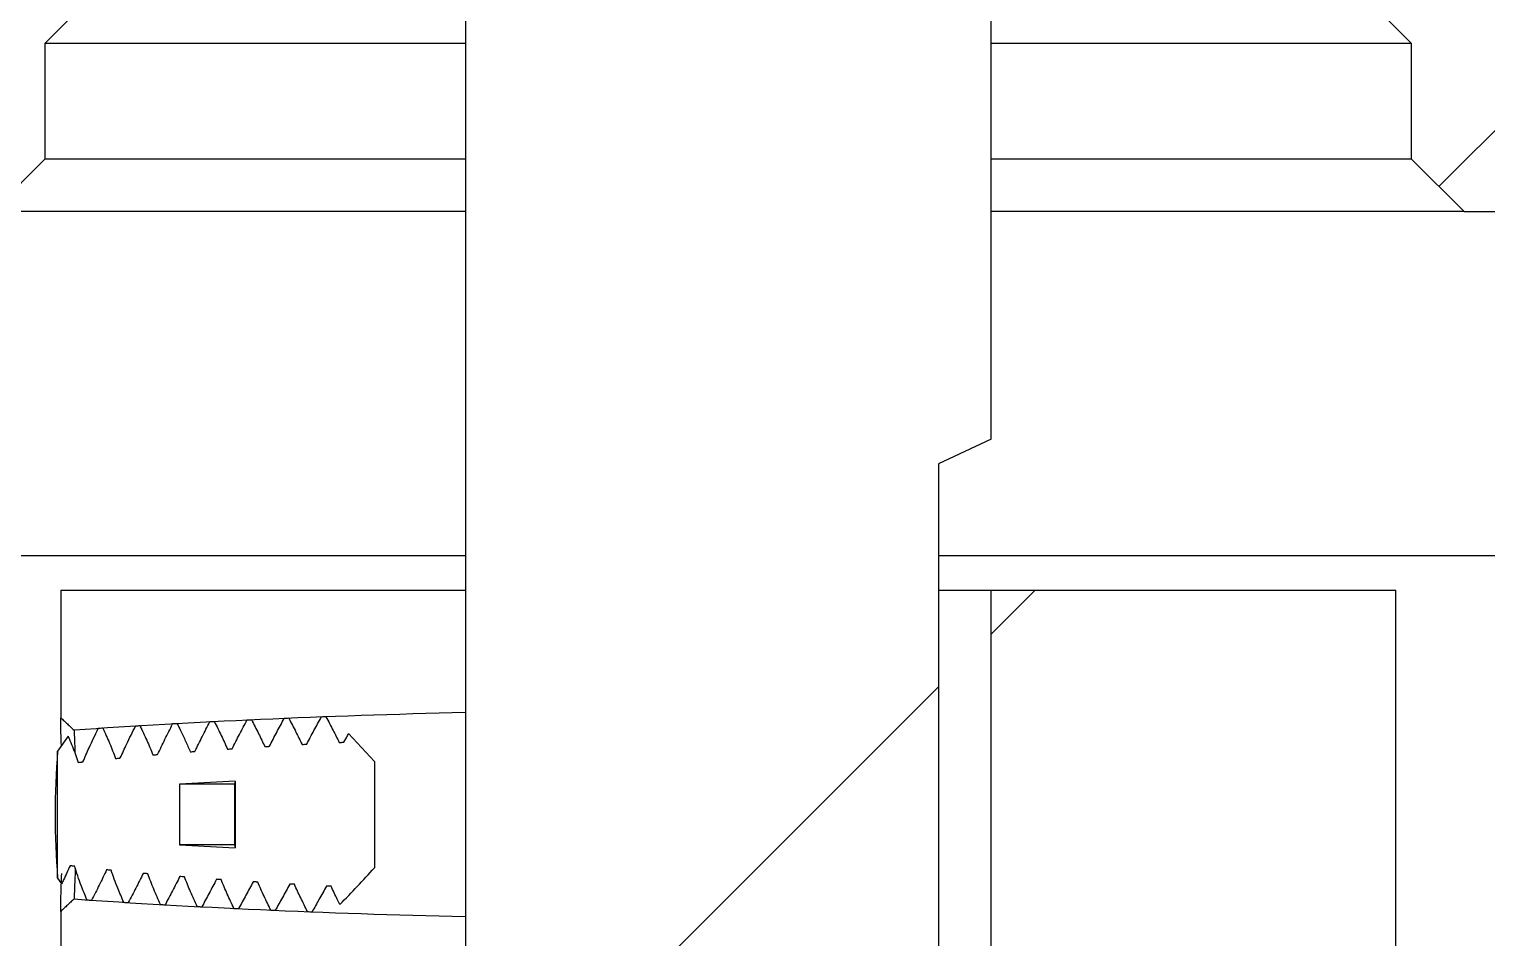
# Model space of a CAD drawing. Header units: millimetres. Extents: x 0 to 279, y 0 to 216.
# Drawn here: x 233.188 to 237.81, y 100.571 to 103.454 of the extents above; entities that cross this region are included whole.
import ezdxf

# ---------------------------------------------------------------- set-up
doc = ezdxf.new("R2010")
doc.units = ezdxf.units.MM
doc.layers.add('TITLE_BLOCK_TEXT', color=8, linetype='Continuous')

msp = doc.modelspace()

# ---------------------------------------------------------------- hatches: boundary and pattern name
at = {"layer": 'TITLE_BLOCK_TEXT', "linetype": 'Continuous', "lineweight": 18}
h = msp.add_hatch(dxfattribs=at)
h.set_pattern_fill('ANSI31', color=256, style=0)
h.paths.add_polyline_path([(235.9877, 119.8748), (234.8211, 119.8748), (234.7377, 119.7914), (234.7377, 116.7914), (234.6211, 116.7914), (234.5711, 116.7414), (234.5711, 99.7414), (234.6544, 99.6581), (236.0711, 99.6581), (236.0711, 102.0748), (236.2377, 102.1525), (236.2377, 116.7414), (236.1877, 116.7914), (236.0711, 116.7914), (236.0711, 119.7914)], flags=0)
h = msp.add_hatch(dxfattribs=at)
h.set_pattern_fill('ANSI31', color=256, style=0)
edge = h.paths.add_edge_path(flags=0)
edge.add_line((232.2044, 105.1581), (232.1544, 105.1081))
edge.add_line((232.1544, 105.1081), (232.1544, 104.8248))
edge.add_line((232.1544, 104.8248), (232.0961, 104.7664))
edge.add_line((232.0961, 104.7664), (232.0961, 103.7081))
edge.add_arc((231.9961, 103.7081), 0.1, 270, 360, ccw=False)
edge.add_line((231.9961, 103.6081), (230.7544, 103.6081))
edge.add_arc((230.7544, 103.7081), 0.1, 180, 270, ccw=False)
edge.add_line((230.6544, 103.7081), (230.6544, 104.9914))
edge.add_line((230.6544, 104.9914), (230.4044, 104.9914))
edge.add_line((230.4044, 104.9914), (230.4044, 103.2831))
edge.add_arc((230.5294, 103.2831), 0.125, 180, 270)
edge.add_line((230.5294, 103.1581), (231.2377, 103.1581))
edge.add_line((231.2377, 103.1581), (231.2711, 103.1914))
edge.add_line((231.2711, 103.1914), (232.2436, 103.1914))
edge.add_line((232.2436, 103.1914), (232.2436, 102.9581))
edge.add_line((232.2436, 102.9581), (232.3269, 102.8748))
edge.add_line((232.3269, 102.8748), (233.0711, 102.8748))
edge.add_line((233.0711, 102.8748), (233.2377, 103.0414))
edge.add_line((233.2377, 103.0414), (233.2377, 103.4081))
edge.add_line((233.2377, 103.4081), (233.3211, 103.4914))
edge.add_line((233.3211, 103.4914), (233.4044, 103.4914))
edge.add_line((233.4044, 103.4914), (233.4044, 103.6081))
edge.add_line((233.4044, 103.6081), (233.2377, 103.6081))
edge.add_line((233.2377, 103.6081), (233.2377, 104.9914))
edge.add_line((233.2377, 104.9914), (233.1877, 105.1581))
edge.add_line((233.1877, 105.1581), (232.2044, 105.1581))
h = msp.add_hatch(dxfattribs=at)
h.set_pattern_fill('ANSI31', color=256, style=0)
edge = h.paths.add_edge_path(flags=0)
edge.add_line((238.7127, 104.7664), (238.6544, 104.8248))
edge.add_line((238.6544, 104.8248), (238.6544, 105.1081))
edge.add_line((238.6544, 105.1081), (238.6044, 105.1581))
edge.add_line((238.6044, 105.1581), (237.6211, 105.1581))
edge.add_line((237.6211, 105.1581), (237.5711, 104.9914))
edge.add_line((237.5711, 104.9914), (237.5711, 103.6081))
edge.add_line((237.5711, 103.6081), (237.4044, 103.6081))
edge.add_line((237.4044, 103.6081), (237.4044, 103.4914))
edge.add_line((237.4044, 103.4914), (237.4877, 103.4914))
edge.add_line((237.4877, 103.4914), (237.5711, 103.4081))
edge.add_line((237.5711, 103.4081), (237.5711, 103.0414))
edge.add_line((237.5711, 103.0414), (237.7377, 102.8748))
edge.add_line((237.7377, 102.8748), (238.4819, 102.8748))
edge.add_line((238.4819, 102.8748), (238.5652, 102.9581))
edge.add_line((238.5652, 102.9581), (238.5652, 103.1914))
edge.add_line((238.5652, 103.1914), (239.5377, 103.1914))
edge.add_line((239.5377, 103.1914), (239.5711, 103.1581))
edge.add_line((239.5711, 103.1581), (240.2794, 103.1581))
edge.add_arc((240.2794, 103.2831), 0.125, 270, 360)
edge.add_line((240.4044, 103.2831), (240.4044, 104.9914))
edge.add_line((240.4044, 104.9914), (240.1544, 104.9914))
edge.add_line((240.1544, 104.9914), (240.1544, 103.7081))
edge.add_arc((240.0544, 103.7081), 0.1, 270, 360, ccw=False)
edge.add_line((240.0544, 103.6081), (238.8127, 103.6081))
edge.add_arc((238.8127, 103.7081), 0.1, 180, 270, ccw=False)
edge.add_line((238.7127, 103.7081), (238.7127, 104.7664))
h = msp.add_hatch(dxfattribs=at)
h.set_pattern_fill('ANSI31', color=256, style=0)
edge = h.paths.add_edge_path(flags=0)
edge.add_line((234.5711, 101.6734), (233.2877, 101.6734))
edge.add_line((233.2877, 101.6734), (233.2877, 101.269))
edge.add_spline(control_points=[(233.2877, 101.269), (233.2913, 101.2656), (233.2949, 101.2623), (233.2985, 101.259), (233.302, 101.2558), (233.3056, 101.2525), (233.3091, 101.2492), (233.3162, 101.2426), (233.3232, 101.2359), (233.3302, 101.2292)], knot_values=[0, 0, 0, 0, 0.000087, 0.000087, 0.000087, 0.000174, 0.000174, 0.000174, 0.000349, 0.000349, 0.000349, 0.000349], weights=[1, 1, 1, 1, 1, 1, 1, 1, 1, 1], degree=3, periodic=0)
edge.add_ellipse((235.4044, 100.9617), major_axis=(-3.48, 0), ratio=0.095784, start_angle=283.8547, end_angle=306.5969, ccw=False)
edge.add_line((234.5711, 101.2853), (234.5711, 101.6734))
h = msp.add_hatch(dxfattribs=at)
h.set_pattern_fill('ANSI31', color=256, style=0)
edge = h.paths.add_edge_path(flags=0)
edge.add_line((237.5211, 98.0569), (237.5211, 99.6265))
edge.add_line((237.5211, 99.6265), (237.4576, 99.69))
edge.add_line((237.4576, 99.69), (237.5211, 99.7535))
edge.add_line((237.5211, 99.7535), (237.5211, 101.6734))
edge.add_line((237.5211, 101.6734), (236.2377, 101.6734))
edge.add_line((236.2377, 101.6734), (236.2377, 99.7324))
edge.add_line((236.2377, 99.7324), (236.5281, 99.7324))
edge.add_arc((236.5281, 99.5969), 0.1355, 0, 90, ccw=False)
edge.add_line((236.6636, 99.5969), (236.6636, 98.0569))
edge.add_line((236.6636, 98.0569), (236.7271, 97.9934))
edge.add_line((236.7271, 97.9934), (237.4576, 97.9934))
edge.add_line((237.4576, 97.9934), (237.5211, 98.0569))
h = msp.add_hatch(dxfattribs=at)
h.set_pattern_fill('ANSI31', color=256, style=0)
edge = h.paths.add_edge_path(flags=0)
edge.add_spline(control_points=[(233.4069, 101.2347), (233.4019, 101.2245), (233.397, 101.2144), (233.3922, 101.2042), (233.3873, 101.1941), (233.3826, 101.1839), (233.3779, 101.1736), (233.3711, 101.1588), (233.3645, 101.1439), (233.3582, 101.1288)], knot_values=[0, 0, 0, 0, 0.000203, 0.000203, 0.000203, 0.000406, 0.000406, 0.000406, 0.000699, 0.000699, 0.000699, 0.000699], weights=[1, 1, 1, 1, 1, 1, 1, 1, 1, 1], degree=3, periodic=0)
edge.add_spline(control_points=[(233.3582, 101.1288), (233.357, 101.1287), (233.3558, 101.1285), (233.3545, 101.1284), (233.3533, 101.1283), (233.3521, 101.1281), (233.3508, 101.128), (233.3484, 101.1277), (233.3459, 101.1274), (233.3434, 101.1271)], knot_values=[0, 0, 0, 0, 0.000022, 0.000022, 0.000022, 0.000045, 0.000045, 0.000045, 0.000089, 0.000089, 0.000089, 0.000089], weights=[1, 1, 1, 1, 1, 1, 1, 1, 1, 1], degree=3, periodic=0)
edge.add_spline(control_points=[(233.3434, 101.1271), (233.3378, 101.1442), (233.3315, 101.1611), (233.3248, 101.1778), (233.3214, 101.1862), (233.318, 101.1945), (233.3145, 101.2028), (233.3134, 101.2054), (233.3122, 101.208), (233.3111, 101.2106)], knot_values=[0, 0, 0, 0, 0.000324, 0.000324, 0.000324, 0.000486, 0.000486, 0.000486, 0.000537, 0.000537, 0.000537, 0.000537], weights=[1, 1, 1, 1, 1, 1, 1, 1, 1, 1], degree=3, periodic=0)
edge.add_spline(control_points=[(233.3111, 101.2106), (233.2997, 101.1952), (233.2886, 101.1795), (233.278, 101.1634)], knot_values=[0.000346, 0.000346, 0.000346, 0.000346, 0.000692, 0.000692, 0.000692, 0.000692], weights=[1, 1, 1, 1], degree=3, periodic=0)
edge.add_line((233.278, 101.1634), (233.278, 100.76))
edge.add_spline(control_points=[(233.278, 100.76), (233.2821, 100.7538), (233.2863, 100.7476), (233.2905, 100.7415)], knot_values=[0.000241, 0.000241, 0.000241, 0.000241, 0.000375, 0.000375, 0.000375, 0.000375], weights=[1, 1, 1, 1], degree=3, periodic=0)
edge.add_spline(control_points=[(233.2905, 100.7415), (233.2927, 100.7459), (233.2948, 100.7504), (233.297, 100.7549), (233.304, 100.7696), (233.3109, 100.7844), (233.3174, 100.7993)], knot_values=[0.000288, 0.000288, 0.000288, 0.000288, 0.000377, 0.000377, 0.000377, 0.000671, 0.000671, 0.000671, 0.000671], weights=[1, 1, 1, 1, 1, 1, 1], degree=3, periodic=0)
edge.add_spline(control_points=[(233.3174, 100.7993), (233.3192, 100.7991), (233.3211, 100.7989), (233.3229, 100.7987), (233.3247, 100.7985), (233.3265, 100.7982), (233.3283, 100.798), (233.3295, 100.7979), (233.3307, 100.7977), (233.3319, 100.7976)], knot_values=[0, 0, 0, 0, 0.000033, 0.000033, 0.000033, 0.000066, 0.000066, 0.000066, 0.000088, 0.000088, 0.000088, 0.000088], weights=[1, 1, 1, 1, 1, 1, 1, 1, 1, 1], degree=3, periodic=0)
edge.add_spline(control_points=[(233.3319, 100.7976), (233.335, 100.7873), (233.3383, 100.777), (233.3418, 100.7669), (233.3453, 100.7567), (233.349, 100.7466), (233.3528, 100.7366), (233.3586, 100.7213), (233.3647, 100.7062), (233.3711, 100.6912)], knot_values=[0, 0, 0, 0, 0.000194, 0.000194, 0.000194, 0.000387, 0.000387, 0.000387, 0.000681, 0.000681, 0.000681, 0.000681], weights=[1, 1, 1, 1, 1, 1, 1, 1, 1, 1], degree=3, periodic=0)
edge.add_ellipse((235.4044, 100.9617), major_axis=(-3.48, 0), ratio=0.095784, start_angle=54.2481, end_angle=54.544)
edge.add_spline(control_points=[(233.3857, 100.6902), (233.3898, 100.6981), (233.3939, 100.7061), (233.3979, 100.7141), (233.402, 100.7221), (233.406, 100.7301), (233.41, 100.7381), (233.418, 100.7542), (233.4258, 100.7703), (233.4334, 100.7865)], knot_values=[0, 0, 0, 0, 0.000161, 0.000161, 0.000161, 0.000323, 0.000323, 0.000323, 0.000645, 0.000645, 0.000645, 0.000645], weights=[1, 1, 1, 1, 1, 1, 1, 1, 1, 1], degree=3, periodic=0)
edge.add_spline(control_points=[(233.4334, 100.7865), (233.4358, 100.7863), (233.4382, 100.786), (233.4406, 100.7858), (233.4418, 100.7856), (233.443, 100.7855), (233.4442, 100.7854), (233.4455, 100.7853), (233.4467, 100.7852), (233.4479, 100.785)], knot_values=[0, 0, 0, 0, 0.000044, 0.000044, 0.000044, 0.000066, 0.000066, 0.000066, 0.000087, 0.000087, 0.000087, 0.000087], weights=[1, 1, 1, 1, 1, 1, 1, 1, 1, 1], degree=3, periodic=0)
edge.add_spline(control_points=[(233.4479, 100.785), (233.451, 100.7755), (233.4543, 100.766), (233.4578, 100.7566), (233.4613, 100.7472), (233.4649, 100.7379), (233.4686, 100.7286), (233.4747, 100.7134), (233.481, 100.6984), (233.4876, 100.6835)], knot_values=[0, 0, 0, 0, 0.000181, 0.000181, 0.000181, 0.000361, 0.000361, 0.000361, 0.000654, 0.000654, 0.000654, 0.000654], weights=[1, 1, 1, 1, 1, 1, 1, 1, 1, 1], degree=3, periodic=0)
edge.add_ellipse((235.4044, 100.9617), major_axis=(-3.48, 0), ratio=0.095784, start_angle=56.5778, end_angle=56.8663)
edge.add_spline(control_points=[(233.5022, 100.6826), (233.5062, 100.6902), (233.5102, 100.6979), (233.5142, 100.7056), (233.5182, 100.7133), (233.5222, 100.721), (233.5262, 100.7287), (233.5341, 100.7442), (233.5418, 100.7597), (233.5494, 100.7753)], knot_values=[0, 0, 0, 0, 0.000156, 0.000156, 0.000156, 0.000312, 0.000312, 0.000312, 0.000624, 0.000624, 0.000624, 0.000624], weights=[1, 1, 1, 1, 1, 1, 1, 1, 1, 1], degree=3, periodic=0)
edge.add_spline(control_points=[(233.5494, 100.7753), (233.5518, 100.775), (233.5543, 100.7748), (233.5567, 100.7746), (233.5579, 100.7745), (233.5591, 100.7744), (233.5603, 100.7743), (233.5615, 100.7742), (233.5627, 100.774), (233.5639, 100.7739)], knot_values=[0, 0, 0, 0, 0.000044, 0.000044, 0.000044, 0.000066, 0.000066, 0.000066, 0.000087, 0.000087, 0.000087, 0.000087], weights=[1, 1, 1, 1, 1, 1, 1, 1, 1, 1], degree=3, periodic=0)
edge.add_spline(control_points=[(233.5639, 100.7739), (233.5699, 100.7574), (233.5763, 100.741), (233.583, 100.7247), (233.5864, 100.7166), (233.5899, 100.7085), (233.5934, 100.7005), (233.5969, 100.6925), (233.6005, 100.6844), (233.6041, 100.6764)], knot_values=[0, 0, 0, 0, 0.000317, 0.000317, 0.000317, 0.000475, 0.000475, 0.000475, 0.000633, 0.000633, 0.000633, 0.000633], weights=[1, 1, 1, 1, 1, 1, 1, 1, 1, 1], degree=3, periodic=0)
edge.add_ellipse((235.4044, 100.9617), major_axis=(-3.48, 0), ratio=0.095784, start_angle=58.8473, end_angle=59.1281)
edge.add_spline(control_points=[(233.6187, 100.6756), (233.6227, 100.683), (233.6266, 100.6905), (233.6306, 100.6979), (233.6345, 100.7054), (233.6385, 100.7128), (233.6424, 100.7203), (233.6502, 100.7352), (233.658, 100.7502), (233.6655, 100.7653)], knot_values=[0, 0, 0, 0, 0.000152, 0.000152, 0.000152, 0.000304, 0.000304, 0.000304, 0.000607, 0.000607, 0.000607, 0.000607], weights=[1, 1, 1, 1, 1, 1, 1, 1, 1, 1], degree=3, periodic=0)
edge.add_spline(control_points=[(233.6655, 100.7653), (233.668, 100.7651), (233.6704, 100.7649), (233.6728, 100.7647), (233.674, 100.7646), (233.6752, 100.7645), (233.6764, 100.7644), (233.6776, 100.7643), (233.6789, 100.7642), (233.6801, 100.7641)], knot_values=[0, 0, 0, 0, 0.000044, 0.000044, 0.000044, 0.000066, 0.000066, 0.000066, 0.000087, 0.000087, 0.000087, 0.000087], weights=[1, 1, 1, 1, 1, 1, 1, 1, 1, 1], degree=3, periodic=0)
edge.add_spline(control_points=[(233.6801, 100.7641), (233.6862, 100.7481), (233.6927, 100.7323), (233.6995, 100.7166), (233.7029, 100.7088), (233.7064, 100.701), (233.7099, 100.6932), (233.7135, 100.6855), (233.717, 100.6777), (233.7207, 100.67)], knot_values=[0, 0, 0, 0, 0.000308, 0.000308, 0.000308, 0.000461, 0.000461, 0.000461, 0.000615, 0.000615, 0.000615, 0.000615], weights=[1, 1, 1, 1, 1, 1, 1, 1, 1, 1], degree=3, periodic=0)
edge.add_ellipse((235.4044, 100.9617), major_axis=(-3.48, 0), ratio=0.095784, start_angle=61.0641, end_angle=61.3372)
edge.add_spline(control_points=[(233.7352, 100.6692), (233.7392, 100.6764), (233.7431, 100.6837), (233.747, 100.6909), (233.7509, 100.6982), (233.7548, 100.7054), (233.7587, 100.7127), (233.7665, 100.7272), (233.7742, 100.7417), (233.7817, 100.7563)], knot_values=[0, 0, 0, 0, 0.000148, 0.000148, 0.000148, 0.000296, 0.000296, 0.000296, 0.000593, 0.000593, 0.000593, 0.000593], weights=[1, 1, 1, 1, 1, 1, 1, 1, 1, 1], degree=3, periodic=0)
edge.add_spline(control_points=[(233.7817, 100.7563), (233.7842, 100.7562), (233.7866, 100.756), (233.789, 100.7558), (233.7902, 100.7557), (233.7914, 100.7556), (233.7926, 100.7555), (233.7939, 100.7555), (233.7951, 100.7554), (233.7963, 100.7553)], knot_values=[0, 0, 0, 0, 0.000044, 0.000044, 0.000044, 0.000066, 0.000066, 0.000066, 0.000087, 0.000087, 0.000087, 0.000087], weights=[1, 1, 1, 1, 1, 1, 1, 1, 1, 1], degree=3, periodic=0)
edge.add_spline(control_points=[(233.7963, 100.7553), (233.8026, 100.7398), (233.8092, 100.7246), (233.8161, 100.7094), (233.8195, 100.7018), (233.823, 100.6942), (233.8265, 100.6867), (233.83, 100.6791), (233.8336, 100.6716), (233.8372, 100.6641)], knot_values=[0, 0, 0, 0, 0.0003, 0.0003, 0.0003, 0.00045, 0.00045, 0.00045, 0.0006, 0.0006, 0.0006, 0.0006], weights=[1, 1, 1, 1, 1, 1, 1, 1, 1, 1], degree=3, periodic=0)
edge.add_ellipse((235.4044, 100.9617), major_axis=(-3.48, 0), ratio=0.095784, start_angle=63.2345, end_angle=63.5029)
edge.add_spline(control_points=[(233.8518, 100.6634), (233.8557, 100.6704), (233.8596, 100.6775), (233.8635, 100.6846), (233.8673, 100.6916), (233.8712, 100.6987), (233.8751, 100.7058), (233.8828, 100.7199), (233.8904, 100.7341), (233.898, 100.7484)], knot_values=[0, 0, 0, 0, 0.000145, 0.000145, 0.000145, 0.00029, 0.00029, 0.00029, 0.00058, 0.00058, 0.00058, 0.00058], weights=[1, 1, 1, 1, 1, 1, 1, 1, 1, 1], degree=3, periodic=0)
edge.add_spline(control_points=[(233.898, 100.7484), (233.9004, 100.7482), (233.9028, 100.748), (233.9053, 100.7479), (233.9065, 100.7478), (233.9077, 100.7477), (233.9089, 100.7477), (233.9101, 100.7476), (233.9113, 100.7475), (233.9125, 100.7474)], knot_values=[0, 0, 0, 0, 0.000044, 0.000044, 0.000044, 0.000066, 0.000066, 0.000066, 0.000087, 0.000087, 0.000087, 0.000087], weights=[1, 1, 1, 1, 1, 1, 1, 1, 1, 1], degree=3, periodic=0)
edge.add_spline(control_points=[(233.9125, 100.7474), (233.919, 100.7324), (233.9257, 100.7176), (233.9326, 100.7028), (233.936, 100.6954), (233.9395, 100.6881), (233.9431, 100.6807), (233.9466, 100.6734), (233.9502, 100.666), (233.9538, 100.6587)], knot_values=[0, 0, 0, 0, 0.000293, 0.000293, 0.000293, 0.00044, 0.00044, 0.00044, 0.000587, 0.000587, 0.000587, 0.000587], weights=[1, 1, 1, 1, 1, 1, 1, 1, 1, 1], degree=3, periodic=0)
edge.add_ellipse((235.4044, 100.9617), major_axis=(-3.48, 0), ratio=0.095784, start_angle=65.3643, end_angle=65.6279)
edge.add_spline(control_points=[(233.9683, 100.6581), (233.9758, 100.6715), (233.9833, 100.6849), (233.9908, 100.6984), (233.9947, 100.7055), (233.9987, 100.7126), (234.0026, 100.7198), (234.0065, 100.7269), (234.0104, 100.7341), (234.0143, 100.7412)], knot_values=[0, 0, 0, 0, 0.000277, 0.000277, 0.000277, 0.000423, 0.000423, 0.000423, 0.00057, 0.00057, 0.00057, 0.00057], weights=[1, 1, 1, 1, 1, 1, 1, 1, 1, 1], degree=3, periodic=0)
edge.add_spline(control_points=[(234.0143, 100.7412), (234.0167, 100.7411), (234.0192, 100.741), (234.0216, 100.7408), (234.0228, 100.7407), (234.024, 100.7407), (234.0252, 100.7406), (234.0264, 100.7405), (234.0276, 100.7405), (234.0289, 100.7404)], knot_values=[0, 0, 0, 0, 0.000044, 0.000044, 0.000044, 0.000066, 0.000066, 0.000066, 0.000087, 0.000087, 0.000087, 0.000087], weights=[1, 1, 1, 1, 1, 1, 1, 1, 1, 1], degree=3, periodic=0)
edge.add_spline(control_points=[(234.0289, 100.7404), (234.0353, 100.7261), (234.0419, 100.7119), (234.0487, 100.6977), (234.0523, 100.6904), (234.0558, 100.6831), (234.0594, 100.6757), (234.063, 100.6684), (234.0667, 100.6611), (234.0703, 100.6538)], knot_values=[0, 0, 0, 0, 0.000282, 0.000282, 0.000282, 0.000429, 0.000429, 0.000429, 0.000576, 0.000576, 0.000576, 0.000576], weights=[1, 1, 1, 1, 1, 1, 1, 1, 1, 1], degree=3, periodic=0)
edge.add_ellipse((235.4044, 100.9617), major_axis=(-3.48, 0), ratio=0.095784, start_angle=67.4582, end_angle=67.7177)
edge.add_spline(control_points=[(234.0849, 100.6533), (234.0922, 100.6662), (234.0995, 100.6792), (234.1068, 100.6922), (234.1108, 100.6993), (234.1148, 100.7064), (234.1188, 100.7135), (234.1228, 100.7206), (234.1267, 100.7277), (234.1307, 100.7349)], knot_values=[0, 0, 0, 0, 0.000268, 0.000268, 0.000268, 0.000415, 0.000415, 0.000415, 0.000562, 0.000562, 0.000562, 0.000562], weights=[1, 1, 1, 1, 1, 1, 1, 1, 1, 1], degree=3, periodic=0)
edge.add_spline(control_points=[(234.1307, 100.7349), (234.1331, 100.7348), (234.1355, 100.7346), (234.1379, 100.7345), (234.1392, 100.7344), (234.1404, 100.7344), (234.1416, 100.7343), (234.1428, 100.7343), (234.144, 100.7342), (234.1452, 100.7341)], knot_values=[0, 0, 0, 0, 0.000044, 0.000044, 0.000044, 0.000066, 0.000066, 0.000066, 0.000087, 0.000087, 0.000087, 0.000087], weights=[1, 1, 1, 1, 1, 1, 1, 1, 1, 1], degree=3, periodic=0)
edge.add_spline(control_points=[(234.1452, 100.7341), (234.1516, 100.7204), (234.1582, 100.7067), (234.1649, 100.6931), (234.1677, 100.6875), (234.1705, 100.6819), (234.1733, 100.6763)], knot_values=[0, 0, 0, 0, 0.000273, 0.000273, 0.000273, 0.000386, 0.000386, 0.000386, 0.000386], weights=[1, 1, 1, 1, 1, 1, 1], degree=3, periodic=0)
edge.add_spline(control_points=[(234.1733, 100.6763), (234.2103, 100.7147), (234.2471, 100.7533), (234.2826, 100.793)], knot_values=[0.000366, 0.000366, 0.000366, 0.000366, 0.001326, 0.001326, 0.001326, 0.001326], weights=[1, 1, 1, 1], degree=3, periodic=0)
edge.add_line((234.2826, 100.793), (234.2826, 101.1304))
edge.add_spline(control_points=[(234.2826, 101.1304), (234.2558, 101.1603), (234.2283, 101.1896), (234.2006, 101.2186)], knot_values=[0, 0, 0, 0, 0.000723, 0.000723, 0.000723, 0.000723], weights=[1, 1, 1, 1], degree=3, periodic=0)
edge.add_spline(control_points=[(234.2006, 101.2186), (234.1996, 101.2167), (234.1985, 101.2147), (234.1975, 101.2128), (234.1936, 101.2056), (234.1897, 101.1985), (234.1858, 101.1913)], knot_values=[0.00039, 0.00039, 0.00039, 0.00039, 0.00043, 0.00043, 0.00043, 0.000577, 0.000577, 0.000577, 0.000577], weights=[1, 1, 1, 1, 1, 1, 1], degree=3, periodic=0)
edge.add_spline(control_points=[(234.1858, 101.1913), (234.1846, 101.1912), (234.1834, 101.1912), (234.1821, 101.1911), (234.1809, 101.1911), (234.1797, 101.191), (234.1784, 101.1909), (234.176, 101.1908), (234.1735, 101.1907), (234.1711, 101.1906)], knot_values=[0, 0, 0, 0, 0.000022, 0.000022, 0.000022, 0.000044, 0.000044, 0.000044, 0.000089, 0.000089, 0.000089, 0.000089], weights=[1, 1, 1, 1, 1, 1, 1, 1, 1, 1], degree=3, periodic=0)
edge.add_spline(control_points=[(234.1711, 101.1906), (234.1647, 101.2033), (234.1582, 101.2159), (234.1517, 101.2286), (234.1479, 101.2358), (234.1442, 101.243), (234.1404, 101.2502), (234.1366, 101.2574), (234.1327, 101.2646), (234.1289, 101.2718)], knot_values=[0, 0, 0, 0, 0.000256, 0.000256, 0.000256, 0.000403, 0.000403, 0.000403, 0.000549, 0.000549, 0.000549, 0.000549], weights=[1, 1, 1, 1, 1, 1, 1, 1, 1, 1], degree=3, periodic=0)
edge.add_ellipse((235.4044, 100.9617), major_axis=(-3.48, 0), ratio=0.095784, start_angle=291.5009, end_angle=291.7619)
edge.add_spline(control_points=[(234.1142, 101.2713), (234.1103, 101.2641), (234.1063, 101.257), (234.1024, 101.2498), (234.0985, 101.2427), (234.0946, 101.2355), (234.0908, 101.2283), (234.083, 101.214), (234.0753, 101.1996), (234.0678, 101.1852)], knot_values=[0, 0, 0, 0, 0.000147, 0.000147, 0.000147, 0.000293, 0.000293, 0.000293, 0.000587, 0.000587, 0.000587, 0.000587], weights=[1, 1, 1, 1, 1, 1, 1, 1, 1, 1], degree=3, periodic=0)
edge.add_spline(control_points=[(234.0678, 101.1852), (234.0665, 101.1851), (234.0653, 101.1851), (234.0641, 101.185), (234.0628, 101.1849), (234.0616, 101.1848), (234.0604, 101.1848), (234.0579, 101.1846), (234.0555, 101.1845), (234.053, 101.1844)], knot_values=[0, 0, 0, 0, 0.000022, 0.000022, 0.000022, 0.000044, 0.000044, 0.000044, 0.000089, 0.000089, 0.000089, 0.000089], weights=[1, 1, 1, 1, 1, 1, 1, 1, 1, 1], degree=3, periodic=0)
edge.add_spline(control_points=[(234.053, 101.1844), (234.0466, 101.1975), (234.0401, 101.2106), (234.0335, 101.2237), (234.0298, 101.231), (234.0261, 101.2382), (234.0223, 101.2455), (234.0186, 101.2527), (234.0148, 101.2599), (234.011, 101.2672)], knot_values=[0, 0, 0, 0, 0.000263, 0.000263, 0.000263, 0.00041, 0.00041, 0.00041, 0.000557, 0.000557, 0.000557, 0.000557], weights=[1, 1, 1, 1, 1, 1, 1, 1, 1, 1], degree=3, periodic=0)
edge.add_ellipse((235.4044, 100.9617), major_axis=(-3.48, 0), ratio=0.095784, start_angle=293.6023, end_angle=293.8673)
edge.add_spline(control_points=[(233.9963, 101.2665), (233.9923, 101.2592), (233.9884, 101.2519), (233.9845, 101.2446), (233.9805, 101.2372), (233.9766, 101.2299), (233.9727, 101.2226), (233.9649, 101.2079), (233.9573, 101.1931), (233.9497, 101.1783)], knot_values=[0, 0, 0, 0, 0.00015, 0.00015, 0.00015, 0.000299, 0.000299, 0.000299, 0.000599, 0.000599, 0.000599, 0.000599], weights=[1, 1, 1, 1, 1, 1, 1, 1, 1, 1], degree=3, periodic=0)
edge.add_spline(control_points=[(233.9497, 101.1783), (233.9484, 101.1782), (233.9472, 101.1782), (233.946, 101.1781), (233.9448, 101.178), (233.9435, 101.1779), (233.9423, 101.1779), (233.9398, 101.1777), (233.9374, 101.1776), (233.9349, 101.1774)], knot_values=[0, 0, 0, 0, 0.000022, 0.000022, 0.000022, 0.000044, 0.000044, 0.000044, 0.000089, 0.000089, 0.000089, 0.000089], weights=[1, 1, 1, 1, 1, 1, 1, 1, 1, 1], degree=3, periodic=0)
edge.add_spline(control_points=[(233.9349, 101.1774), (233.9285, 101.1911), (233.9219, 101.2047), (233.9152, 101.2183), (233.9116, 101.2256), (233.908, 101.2329), (233.9043, 101.2402), (233.9006, 101.2475), (233.8969, 101.2547), (233.8932, 101.262)], knot_values=[0, 0, 0, 0, 0.000272, 0.000272, 0.000272, 0.000419, 0.000419, 0.000419, 0.000566, 0.000566, 0.000566, 0.000566], weights=[1, 1, 1, 1, 1, 1, 1, 1, 1, 1], degree=3, periodic=0)
edge.add_ellipse((235.4044, 100.9617), major_axis=(-3.48, 0), ratio=0.095784, start_angle=295.7379, end_angle=296.0075)
edge.add_spline(control_points=[(233.8784, 101.2613), (233.8744, 101.2538), (233.8705, 101.2463), (233.8665, 101.2387), (233.8625, 101.2312), (233.8586, 101.2237), (233.8547, 101.2161), (233.8468, 101.201), (233.8391, 101.1858), (233.8315, 101.1706)], knot_values=[0, 0, 0, 0, 0.000153, 0.000153, 0.000153, 0.000306, 0.000306, 0.000306, 0.000613, 0.000613, 0.000613, 0.000613], weights=[1, 1, 1, 1, 1, 1, 1, 1, 1, 1], degree=3, periodic=0)
edge.add_spline(control_points=[(233.8315, 101.1706), (233.8303, 101.1705), (233.8291, 101.1704), (233.8278, 101.1703), (233.8266, 101.1703), (233.8254, 101.1702), (233.8241, 101.1701), (233.8217, 101.1699), (233.8192, 101.1697), (233.8168, 101.1696)], knot_values=[0, 0, 0, 0, 0.000022, 0.000022, 0.000022, 0.000044, 0.000044, 0.000044, 0.000089, 0.000089, 0.000089, 0.000089], weights=[1, 1, 1, 1, 1, 1, 1, 1, 1, 1], degree=3, periodic=0)
edge.add_spline(control_points=[(233.8168, 101.1696), (233.8104, 101.1839), (233.8037, 101.1982), (233.7969, 101.2124), (233.7934, 101.2197), (233.7898, 101.2271), (233.7862, 101.2344), (233.7826, 101.2417), (233.779, 101.249), (233.7753, 101.2563)], knot_values=[0, 0, 0, 0, 0.000283, 0.000283, 0.000283, 0.00043, 0.00043, 0.00043, 0.000577, 0.000577, 0.000577, 0.000577], weights=[1, 1, 1, 1, 1, 1, 1, 1, 1, 1], degree=3, periodic=0)
edge.add_ellipse((235.4044, 100.9617), major_axis=(-3.48, 0), ratio=0.095784, start_angle=297.9126, end_angle=298.1875)
edge.add_spline(control_points=[(233.7606, 101.2555), (233.7565, 101.2478), (233.7525, 101.24), (233.7485, 101.2323), (233.7445, 101.2245), (233.7405, 101.2167), (233.7366, 101.2089), (233.7287, 101.1933), (233.7209, 101.1777), (233.7133, 101.162)], knot_values=[0, 0, 0, 0, 0.000157, 0.000157, 0.000157, 0.000314, 0.000314, 0.000314, 0.000629, 0.000629, 0.000629, 0.000629], weights=[1, 1, 1, 1, 1, 1, 1, 1, 1, 1], degree=3, periodic=0)
edge.add_spline(control_points=[(233.7133, 101.162), (233.7121, 101.1619), (233.7109, 101.1618), (233.7096, 101.1617), (233.7084, 101.1616), (233.7072, 101.1615), (233.7059, 101.1614), (233.7035, 101.1612), (233.701, 101.161), (233.6986, 101.1608)], knot_values=[0, 0, 0, 0, 0.000022, 0.000022, 0.000022, 0.000044, 0.000044, 0.000044, 0.000089, 0.000089, 0.000089, 0.000089], weights=[1, 1, 1, 1, 1, 1, 1, 1, 1, 1], degree=3, periodic=0)
edge.add_spline(control_points=[(233.6986, 101.1608), (233.6938, 101.1721), (233.6888, 101.1834), (233.6837, 101.1946), (233.6787, 101.2058), (233.6734, 101.2169), (233.6681, 101.228), (233.6646, 101.2353), (233.661, 101.2427), (233.6574, 101.25)], knot_values=[0, 0, 0, 0, 0.000221, 0.000221, 0.000221, 0.000443, 0.000443, 0.000443, 0.000589, 0.000589, 0.000589, 0.000589], weights=[1, 1, 1, 1, 1, 1, 1, 1, 1, 1], degree=3, periodic=0)
edge.add_ellipse((235.4044, 100.9617), major_axis=(-3.48, 0), ratio=0.095784, start_angle=300.132, end_angle=300.4129)
edge.add_spline(control_points=[(233.6427, 101.2492), (233.6386, 101.2412), (233.6345, 101.2331), (233.6305, 101.2251), (233.6264, 101.2171), (233.6224, 101.209), (233.6184, 101.2009), (233.6104, 101.1848), (233.6026, 101.1686), (233.5951, 101.1522)], knot_values=[0, 0, 0, 0, 0.000162, 0.000162, 0.000162, 0.000324, 0.000324, 0.000324, 0.000648, 0.000648, 0.000648, 0.000648], weights=[1, 1, 1, 1, 1, 1, 1, 1, 1, 1], degree=3, periodic=0)
edge.add_spline(control_points=[(233.5951, 101.1522), (233.5938, 101.1521), (233.5926, 101.152), (233.5914, 101.1519), (233.5901, 101.1518), (233.5889, 101.1517), (233.5877, 101.1516), (233.5852, 101.1514), (233.5827, 101.1512), (233.5803, 101.1509)], knot_values=[0, 0, 0, 0, 0.000022, 0.000022, 0.000022, 0.000045, 0.000045, 0.000045, 0.000089, 0.000089, 0.000089, 0.000089], weights=[1, 1, 1, 1, 1, 1, 1, 1, 1, 1], degree=3, periodic=0)
edge.add_spline(control_points=[(233.5803, 101.1509), (233.5741, 101.1666), (233.5675, 101.1821), (233.5607, 101.1974), (233.5573, 101.2051), (233.5538, 101.2127), (233.5503, 101.2204), (233.5468, 101.228), (233.5432, 101.2356), (233.5396, 101.2431)], knot_values=[0, 0, 0, 0, 0.000303, 0.000303, 0.000303, 0.000454, 0.000454, 0.000454, 0.000605, 0.000605, 0.000605, 0.000605], weights=[1, 1, 1, 1, 1, 1, 1, 1, 1, 1], degree=3, periodic=0)
edge.add_ellipse((235.4044, 100.9617), major_axis=(-3.48, 0), ratio=0.095784, start_angle=302.4028, end_angle=302.6907)
edge.add_spline(control_points=[(233.5248, 101.2422), (233.5201, 101.2329), (233.5154, 101.2235), (233.5108, 101.2141), (233.5062, 101.2046), (233.5016, 101.1952), (233.4971, 101.1857), (233.4901, 101.171), (233.4833, 101.1562), (233.4767, 101.1413)], knot_values=[0, 0, 0, 0, 0.000189, 0.000189, 0.000189, 0.000378, 0.000378, 0.000378, 0.000671, 0.000671, 0.000671, 0.000671], weights=[1, 1, 1, 1, 1, 1, 1, 1, 1, 1], degree=3, periodic=0)
edge.add_spline(control_points=[(233.4767, 101.1413), (233.4755, 101.1411), (233.4742, 101.141), (233.473, 101.1409), (233.4718, 101.1408), (233.4705, 101.1407), (233.4693, 101.1405), (233.4668, 101.1403), (233.4644, 101.14), (233.4619, 101.1398)], knot_values=[0, 0, 0, 0, 0.000022, 0.000022, 0.000022, 0.000045, 0.000045, 0.000045, 0.000089, 0.000089, 0.000089, 0.000089], weights=[1, 1, 1, 1, 1, 1, 1, 1, 1, 1], degree=3, periodic=0)
edge.add_spline(control_points=[(233.4619, 101.1398), (233.456, 101.1561), (233.4495, 101.1722), (233.4427, 101.1882), (233.4394, 101.1962), (233.4359, 101.2041), (233.4324, 101.212), (233.4289, 101.2199), (233.4253, 101.2278), (233.4216, 101.2356)], knot_values=[0, 0, 0, 0, 0.000312, 0.000312, 0.000312, 0.000468, 0.000468, 0.000468, 0.000624, 0.000624, 0.000624, 0.000624], weights=[1, 1, 1, 1, 1, 1, 1, 1, 1, 1], degree=3, periodic=0)
edge.add_ellipse((235.4044, 100.9617), major_axis=(-3.48, 0), ratio=0.095784, start_angle=304.733, end_angle=305.0288)
h.paths.add_polyline_path([(233.6644, 101.0579), (233.8408, 101.0677), (233.8408, 100.8557), (233.6644, 100.8655)], flags=0)
h = msp.add_hatch(dxfattribs=at)
h.set_pattern_fill('ANSI31', color=256, style=0)
edge = h.paths.add_edge_path(flags=0)
edge.add_line((233.3512, 97.9934), (234.0817, 97.9934))
edge.add_line((234.0817, 97.9934), (234.1452, 98.0569))
edge.add_line((234.1452, 98.0569), (234.1452, 99.5969))
edge.add_arc((234.2807, 99.5969), 0.1355, 90, 180, ccw=False)
edge.add_line((234.2807, 99.7324), (234.5711, 99.7324))
edge.add_line((234.5711, 99.7324), (234.5711, 100.6381))
edge.add_ellipse((235.4044, 100.9617), major_axis=(-3.48, 0), ratio=0.095784, start_angle=53.4164, end_angle=76.1453, ccw=False)
edge.add_spline(control_points=[(233.3303, 100.694), (233.3232, 100.6875), (233.3162, 100.6809), (233.3091, 100.6743), (233.3056, 100.671), (233.302, 100.6677), (233.2985, 100.6644), (233.2949, 100.6611), (233.2913, 100.6578), (233.2878, 100.6546)], knot_values=[0, 0, 0, 0, 0.000174, 0.000174, 0.000174, 0.000261, 0.000261, 0.000261, 0.000348, 0.000348, 0.000348, 0.000348], weights=[1, 1, 1, 1, 1, 1, 1, 1, 1, 1], degree=3, periodic=0)
edge.add_line((233.2878, 100.6546), (233.2877, 99.7535))
edge.add_line((233.2877, 99.7535), (233.3512, 99.69))
edge.add_line((233.3512, 99.69), (233.2877, 99.6265))
edge.add_line((233.2877, 99.6265), (233.2877, 98.0569))
edge.add_line((233.2877, 98.0569), (233.3512, 97.9934))

# ---------------------------------------------------------------- linework, layer by layer
at = {"color": 7, "linetype": 'Continuous', "lineweight": 25}
for p, q in [((234.5711, 116.7414), (234.5711, 99.7414)), ((236.2377, 102.1525), (236.2377, 116.7414)), ((233.3211, 103.4914), (233.2377, 103.4081)), ((237.5711, 103.4081), (237.4877, 103.4914)), ((233.2377, 103.4081), (233.2377, 103.0414)), ((234.5711, 103.4081), (233.2377, 103.4081)), ((237.5711, 103.4081), (236.2377, 103.4081)), ((237.5711, 103.0414), (237.5711, 103.4081)), ((233.2377, 103.0414), (233.0711, 102.8748)), ((234.5711, 103.0414), (233.2377, 103.0414)), ((237.5711, 103.0414), (236.2377, 103.0414)), ((237.7377, 102.8748), (237.5711, 103.0414)), ((234.5711, 102.8748), (233.0711, 102.8748)), ((237.7377, 102.8748), (236.2377, 102.8748)), ((237.7377, 102.8748), (238.4819, 102.8748)), ((236.2377, 102.1525), (236.0711, 102.0748)), ((236.0711, 102.0748), (236.0711, 99.6581)), ((234.5711, 101.7831), (232.2252, 101.7831)), ((238.5836, 101.7831), (236.0711, 101.7831)), ((233.2877, 101.6734), (233.2877, 101.269)), ((233.2877, 101.6734), (234.5711, 101.6734)), ((234.5711, 101.6734), (234.5711, 101.2853)), ((236.0711, 101.6734), (236.2377, 101.6734)), ((236.2377, 99.7324), (236.2377, 101.6734)), ((236.2377, 101.6734), (237.5211, 101.6734)), ((237.5211, 99.7535), (237.5211, 101.6734)), ((233.3111, 101.2106), (233.278, 101.1634)), ((234.2826, 101.1304), (234.2006, 101.2186)), ((233.278, 100.76), (233.278, 101.1634)), ((234.2826, 101.1304), (234.2826, 100.793)), ((233.8408, 101.0677), (233.6644, 101.0579)), ((233.6644, 101.0579), (233.6644, 100.8655)), ((233.8392, 101.0579), (233.6644, 101.0579)), ((233.8408, 101.0677), (233.8392, 101.0579)), ((233.8392, 101.0579), (233.8392, 100.8655)), ((233.8408, 101.0677), (233.8408, 100.8557)), ((233.6644, 100.8655), (233.8408, 100.8557)), ((233.8392, 100.8655), (233.6644, 100.8655)), ((233.8392, 100.8655), (233.8408, 100.8557)), ((233.278, 100.76), (233.2905, 100.7415)), ((233.2877, 100.6545), (233.2877, 99.7535)), ((234.5711, 100.6381), (234.5711, 99.7324))]:
    msp.add_line(p, q, dxfattribs=at)
msp.add_arc((235.7593, 100.9617), 2.4895, 175.3523, 184.6477, dxfattribs=at)
for start_param, end_param in [(4.954199, 5.350893), (5.087648, 5.092205), (5.318593, 5.323757), (5.277926, 5.282949), (5.238287, 5.243194), (5.199556, 5.204353), (5.161593, 5.166306), (5.124325, 5.128952), (0.932292, 1.328986), (0.946808, 0.951972), (0.98747, 0.992504), (1.027079, 1.031981), (1.06577, 1.070537), (1.103651, 1.108335), (1.140821, 1.145422), (1.177369, 1.181897)]:
    msp.add_ellipse((235.4044, 100.9617), major_axis=(-3.48, 0), ratio=0.095784, start_param=start_param, end_param=end_param, dxfattribs=at)
for points, knots in [([(234.1289, 101.2718), (234.1327, 101.2646), (234.1404, 101.2502), (234.1545, 101.2232), (234.1646, 101.2033), (234.1711, 101.1906)], [0, 0, 0, 0, 0.267131, 0.534261, 1, 1, 1, 1]), ([(233.29, 101.1805), (233.2895, 101.1946), (233.2882, 101.2311), (233.2879, 101.2545), (233.2877, 101.269)], [0, 0, 0, 0, 0.38401, 1, 1, 1, 1]), ([(233.2878, 101.2689), (233.2913, 101.2656), (233.2985, 101.2591), (233.3091, 101.2492), (233.3197, 101.2393), (233.3267, 101.2326), (233.3302, 101.2292)], [0, 0, 0, 0, 0.2499839, 0.4999679, 0.7499798, 1, 1, 1, 1]), ([(233.3303, 101.2293), (233.3306, 101.2193), (233.3313, 101.1983), (233.3324, 101.1707), (233.3331, 101.1564)], [0, 0, 0, 0, 0.481631, 1, 1, 1, 1]), ([(233.3582, 101.1288), (233.3647, 101.1438), (233.3756, 101.1691), (233.3921, 101.2043), (233.402, 101.2245), (233.4069, 101.2347)], [0, 0, 0, 0, 0.4198747, 0.7099048, 1, 1, 1, 1]), ([(233.4216, 101.2356), (233.4252, 101.2278), (233.4325, 101.212), (233.4464, 101.1803), (233.4557, 101.156), (233.4619, 101.1398)], [0, 0, 0, 0, 0.249786, 0.499576, 1, 1, 1, 1]), ([(233.4767, 101.1413), (233.4834, 101.1561), (233.4945, 101.1805), (233.5108, 101.2141), (233.5201, 101.2329), (233.5248, 101.2422)], [0, 0, 0, 0, 0.437312, 0.718636, 1, 1, 1, 1]), ([(233.5396, 101.2431), (233.5432, 101.2356), (233.5503, 101.2204), (233.5643, 101.1898), (233.5739, 101.1665), (233.5803, 101.1509)], [0, 0, 0, 0, 0.249849, 0.499701, 1, 1, 1, 1]), ([(233.5951, 101.1522), (233.6028, 101.1685), (233.6143, 101.1929), (233.6304, 101.2251), (233.6386, 101.2412), (233.6427, 101.2492)], [0, 0, 0, 0, 0.499879, 0.749931, 1, 1, 1, 1]), ([(233.6574, 101.25), (233.661, 101.2427), (233.67, 101.2243), (233.6839, 101.1947), (233.6937, 101.1721), (233.6986, 101.1608)], [0, 0, 0, 0, 0.24899, 0.624396, 1, 1, 1, 1]), ([(233.7133, 101.162), (233.721, 101.1776), (233.7325, 101.2012), (233.7485, 101.2323), (233.7565, 101.2478), (233.7606, 101.2555)], [0, 0, 0, 0, 0.499919, 0.749953, 1, 1, 1, 1]), ([(233.7753, 101.2563), (233.779, 101.249), (233.7863, 101.2344), (233.8003, 101.2056), (233.8102, 101.1839), (233.8168, 101.1696)], [0, 0, 0, 0, 0.254517, 0.509035, 1, 1, 1, 1]), ([(233.8315, 101.1706), (233.8392, 101.1858), (233.8507, 101.2086), (233.8665, 101.2387), (233.8745, 101.2538), (233.8784, 101.2613)], [0, 0, 0, 0, 0.4999426, 0.7499662, 1, 1, 1, 1]), ([(233.8932, 101.262), (233.8969, 101.2547), (233.9043, 101.2402), (233.9184, 101.2121), (233.9284, 101.1911), (233.9349, 101.1774)], [0, 0, 0, 0, 0.259325, 0.518651, 1, 1, 1, 1]), ([(233.9497, 101.1783), (233.9573, 101.1931), (233.9688, 101.2152), (233.9844, 101.2446), (233.9924, 101.2592), (233.9963, 101.2665)], [0, 0, 0, 0, 0.499959, 0.749976, 1, 1, 1, 1]), ([(234.011, 101.2672), (234.0148, 101.2599), (234.0224, 101.2455), (234.0365, 101.2179), (234.0465, 101.1975), (234.053, 101.1844)], [0, 0, 0, 0, 0.263512, 0.527025, 1, 1, 1, 1]), ([(234.0678, 101.1852), (234.0754, 101.1996), (234.0868, 101.2212), (234.1024, 101.2498), (234.1103, 101.2641), (234.1142, 101.2713)], [0, 0, 0, 0, 0.499971, 0.749984, 1, 1, 1, 1]), ([(233.3111, 101.2106), (233.3122, 101.208), (233.3169, 101.1971), (233.3249, 101.1779), (233.3347, 101.1527), (233.3405, 101.1357), (233.3434, 101.1271)], [0, 0, 0, 0, 0.095806, 0.396699, 0.698219, 1, 1, 1, 1]), ([(234.053, 101.1844), (234.0555, 101.1845), (234.0592, 101.1847), (234.0641, 101.185), (234.0665, 101.1851), (234.0678, 101.1852)], [0, 0, 0, 0, 0.5, 0.75, 1, 1, 1, 1]), ([(234.1711, 101.1906), (234.1735, 101.1907), (234.1772, 101.1909), (234.1821, 101.1911), (234.1846, 101.1912), (234.1858, 101.1913)], [0, 0, 0, 0, 0.5, 0.75, 1, 1, 1, 1]), ([(234.1858, 101.1913), (234.1897, 101.1985), (234.1946, 101.2076), (234.1996, 101.2167), (234.2006, 101.2186)], [0, 0, 0, 0, 0.787481, 1, 1, 1, 1]), ([(233.4619, 101.1398), (233.4644, 101.14), (233.4681, 101.1404), (233.473, 101.1409), (233.4755, 101.1411), (233.4767, 101.1413)], [0, 0, 0, 0, 0.5, 0.75, 1, 1, 1, 1]), ([(233.5803, 101.1509), (233.5827, 101.1511), (233.5864, 101.1515), (233.5914, 101.1519), (233.5938, 101.1521), (233.5951, 101.1522)], [0, 0, 0, 0, 0.4999999, 0.7499999, 1, 1, 1, 1]), ([(233.6986, 101.1608), (233.701, 101.161), (233.7047, 101.1613), (233.7096, 101.1617), (233.7121, 101.1619), (233.7133, 101.162)], [0, 0, 0, 0, 0.4999999, 0.7499999, 1, 1, 1, 1]), ([(233.8168, 101.1696), (233.8192, 101.1697), (233.8229, 101.17), (233.8278, 101.1703), (233.8303, 101.1705), (233.8315, 101.1706)], [0, 0, 0, 0, 0.5, 0.75, 1, 1, 1, 1]), ([(233.9349, 101.1774), (233.9374, 101.1776), (233.9411, 101.1778), (233.946, 101.1781), (233.9484, 101.1782), (233.9497, 101.1783)], [0, 0, 0, 0, 0.5, 0.75, 1, 1, 1, 1]), ([(233.3434, 101.1271), (233.3459, 101.1274), (233.3496, 101.1278), (233.3545, 101.1284), (233.357, 101.1287), (233.3582, 101.1288)], [0, 0, 0, 0, 0.5, 0.75, 1, 1, 1, 1]), ([(233.2877, 100.6545), (233.2879, 100.6694), (233.2884, 100.7008), (233.2901, 100.7493), (233.291, 100.7748)], [0, 0, 0, 0, 0.474174, 1, 1, 1, 1]), ([(233.3174, 100.7993), (233.3107, 100.7844), (233.302, 100.7651), (233.2927, 100.7459), (233.2905, 100.7415)], [0, 0, 0, 0, 0.766789, 1, 1, 1, 1]), ([(233.3319, 100.7976), (233.3307, 100.7977), (233.3277, 100.7981), (233.3229, 100.7987), (233.3192, 100.7991), (233.3174, 100.7993)], [0, 0, 0, 0, 0.25, 0.625, 1, 1, 1, 1]), ([(233.334, 100.7911), (233.334, 100.7898), (233.3331, 100.765), (233.3315, 100.7314), (233.3306, 100.7045), (233.3303, 100.6941)], [0, 0, 0, 0, 0.032869, 0.625408, 1, 1, 1, 1]), ([(233.3711, 100.6912), (233.3649, 100.7063), (233.3545, 100.7313), (233.3416, 100.7668), (233.3351, 100.7873), (233.3319, 100.7976)], [0, 0, 0, 0, 0.431199, 0.715419, 1, 1, 1, 1]), ([(233.4334, 100.7865), (233.4257, 100.7703), (233.4141, 100.7461), (233.398, 100.7141), (233.3898, 100.6982), (233.3857, 100.6902)], [0, 0, 0, 0, 0.499872, 0.749927, 1, 1, 1, 1]), ([(233.4479, 100.785), (233.4467, 100.7852), (233.4442, 100.7854), (233.4394, 100.7859), (233.4358, 100.7863), (233.4334, 100.7865)], [0, 0, 0, 0, 0.2501202, 0.5002404, 1, 1, 1, 1]), ([(233.4876, 100.6835), (233.4811, 100.6985), (233.4707, 100.7227), (233.4576, 100.7566), (233.4511, 100.7755), (233.4479, 100.785)], [0, 0, 0, 0, 0.448557, 0.724154, 1, 1, 1, 1]), ([(233.5494, 100.7753), (233.5417, 100.7597), (233.5302, 100.7364), (233.5143, 100.7056), (233.5062, 100.6903), (233.5022, 100.6826)], [0, 0, 0, 0, 0.499921, 0.749955, 1, 1, 1, 1]), ([(233.5639, 100.7739), (233.5627, 100.774), (233.5603, 100.7743), (233.5555, 100.7747), (233.5518, 100.775), (233.5494, 100.7753)], [0, 0, 0, 0, 0.250211, 0.500421, 1, 1, 1, 1]), ([(233.6041, 100.6764), (233.6005, 100.6845), (233.5933, 100.7005), (233.5794, 100.7328), (233.5701, 100.7575), (233.5639, 100.7739)], [0, 0, 0, 0, 0.2497879, 0.499579, 1, 1, 1, 1]), ([(233.6655, 100.7653), (233.6579, 100.7502), (233.6464, 100.7277), (233.6306, 100.6979), (233.6227, 100.683), (233.6187, 100.6756)], [0, 0, 0, 0, 0.499952, 0.749972, 1, 1, 1, 1]), ([(233.6801, 100.7641), (233.6789, 100.7642), (233.6764, 100.7644), (233.6716, 100.7648), (233.668, 100.7651), (233.6655, 100.7653)], [0, 0, 0, 0, 0.25026, 0.50052, 1, 1, 1, 1]), ([(233.7207, 100.67), (233.7171, 100.6777), (233.7099, 100.6932), (233.696, 100.7244), (233.6864, 100.7482), (233.6801, 100.7641)], [0, 0, 0, 0, 0.249845, 0.499692, 1, 1, 1, 1]), ([(234.1733, 100.6763), (234.1917, 100.6955), (234.2287, 100.7339), (234.2646, 100.7733), (234.2826, 100.793)], [0, 0, 0, 0, 0.499936, 1, 1, 1, 1]), ([(233.7817, 100.7563), (233.7741, 100.7418), (233.7626, 100.7199), (233.747, 100.6909), (233.7392, 100.6764), (233.7352, 100.6692)], [0, 0, 0, 0, 0.499971, 0.749983, 1, 1, 1, 1]), ([(233.7963, 100.7553), (233.7951, 100.7554), (233.7926, 100.7555), (233.7878, 100.7559), (233.7842, 100.7562), (233.7817, 100.7563)], [0, 0, 0, 0, 0.250283, 0.500567, 1, 1, 1, 1]), ([(233.8372, 100.6641), (233.8336, 100.6716), (233.8265, 100.6866), (233.8125, 100.7169), (233.8028, 100.7399), (233.7963, 100.7553)], [0, 0, 0, 0, 0.24989, 0.499782, 1, 1, 1, 1]), ([(233.898, 100.7484), (233.8904, 100.7342), (233.879, 100.7128), (233.8635, 100.6846), (233.8557, 100.6704), (233.8518, 100.6634)], [0, 0, 0, 0, 0.499981, 0.7499888, 1, 1, 1, 1]), ([(233.9125, 100.7474), (233.9113, 100.7475), (233.9089, 100.7477), (233.9041, 100.748), (233.9004, 100.7482), (233.898, 100.7484)], [0, 0, 0, 0, 0.250289, 0.500577, 1, 1, 1, 1]), ([(233.9538, 100.6587), (233.9502, 100.666), (233.943, 100.6807), (233.929, 100.7101), (233.9191, 100.7325), (233.9125, 100.7474)], [0, 0, 0, 0, 0.250002, 0.500005, 1, 1, 1, 1]), ([(234.0143, 100.7412), (234.0104, 100.7341), (234.0026, 100.7198), (233.9873, 100.692), (233.9758, 100.6715), (233.9683, 100.6581)], [0, 0, 0, 0, 0.257358, 0.514716, 1, 1, 1, 1]), ([(234.0289, 100.7404), (234.0276, 100.7405), (234.0252, 100.7406), (234.0204, 100.7409), (234.0167, 100.7411), (234.0143, 100.7412)], [0, 0, 0, 0, 0.250281, 0.500562, 1, 1, 1, 1]), ([(234.0703, 100.6538), (234.0667, 100.6611), (234.0594, 100.6757), (234.0454, 100.7045), (234.0354, 100.7261), (234.0289, 100.7404)], [0, 0, 0, 0, 0.254819, 0.509638, 1, 1, 1, 1]), ([(234.1307, 100.7349), (234.1267, 100.7278), (234.1188, 100.7135), (234.1035, 100.6863), (234.0922, 100.6662), (234.0849, 100.6533)], [0, 0, 0, 0, 0.261327, 0.522654, 1, 1, 1, 1]), ([(234.1452, 100.7341), (234.144, 100.7342), (234.1416, 100.7343), (234.1367, 100.7346), (234.1331, 100.7348), (234.1307, 100.7349)], [0, 0, 0, 0, 0.250331, 0.500662, 1, 1, 1, 1]), ([(234.1733, 100.6763), (234.1705, 100.6819), (234.1643, 100.6943), (234.1549, 100.7136), (234.1484, 100.7273), (234.1452, 100.7341)], [0, 0, 0, 0, 0.292678, 0.646321, 1, 1, 1, 1]), ([(233.3302, 100.6942), (233.3267, 100.6909), (233.3197, 100.6842), (233.3091, 100.6743), (233.2985, 100.6644), (233.2913, 100.6579), (233.2878, 100.6546)], [0, 0, 0, 0, 0.249981, 0.49997, 0.749982, 1, 1, 1, 1])]:
    msp.add_open_spline(points, degree=3, knots=knots, dxfattribs=at)

doc.saveas('drawing.dxf')
